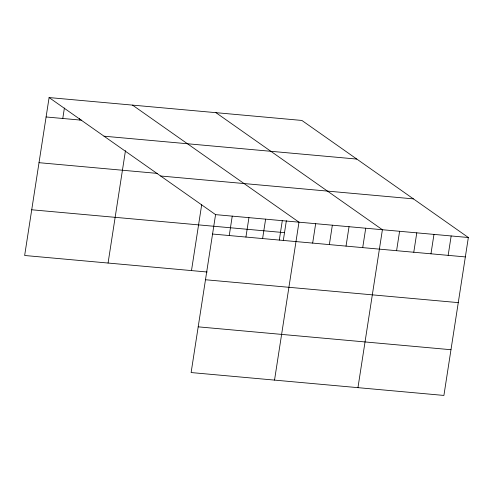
<?xml version="1.0" encoding="UTF-8"?>
<svg xmlns="http://www.w3.org/2000/svg" width="493" height="493" viewBox="0 0 493 493"><rect width="100%" height="100%" fill="white"/><g stroke="black" fill="none" stroke-linecap="round" stroke-linejoin="round"><path stroke-width="0.74" d="M49.097 97.565L215.564 214.628L191.118 372.554L443.903 395.435L468.35 237.509L301.882 120.446L49.097 97.565L24.65 255.491L207.183 272.013M62.777 118.48L64.398 108.035M79.459 119.99L79.693 118.499M108.072 263.04L125.468 150.642M191.487 270.589L201.692 204.7M229.245 235.549L232.246 216.137M245.927 237.059L248.934 217.647M262.609 238.569L265.616 219.157M279.297 240.079L282.298 220.667M283.278 240.639L286.365 220.698M274.533 380.103L298.986 222.183L132.518 105.114M312.661 243.098L315.668 223.693M329.349 244.608L332.35 225.202M346.031 246.118L349.038 226.712M362.712 247.628L365.72 228.222M357.955 387.652L382.402 229.732L215.934 112.669M396.588 250.69L399.595 231.285M413.775 252.25L416.782 232.844M430.968 253.803L433.969 234.397M448.155 255.362L451.163 235.956M46.095 116.97L81.739 120.2M104.029 136.197L356.815 159.079M39.015 162.684L157.322 173.394M160.632 176.001L413.417 198.876M215.564 214.628L468.35 237.509M31.725 209.778L284.51 232.659M212.557 234.033L465.343 256.915M205.482 279.747L458.268 302.628M198.192 326.841L450.978 349.722"/></g></svg>
